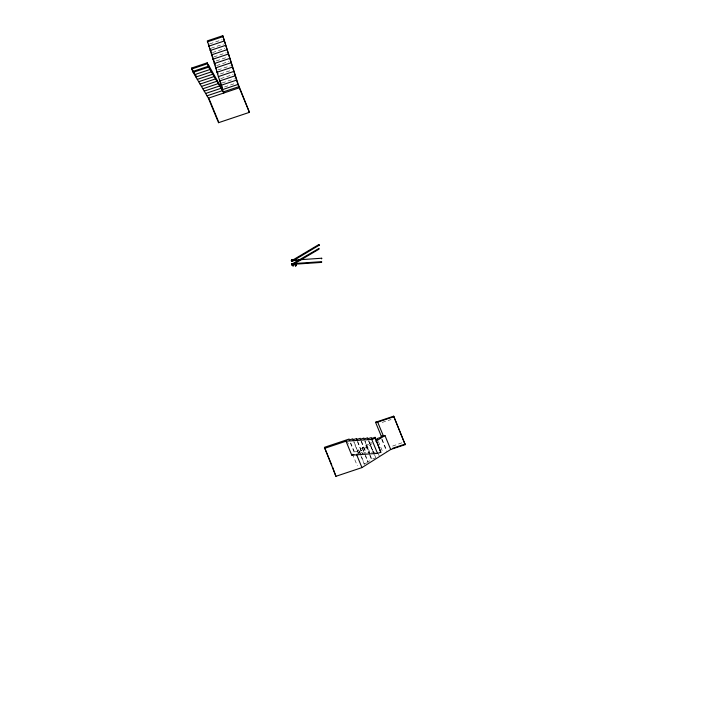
<?xml version="1.0" encoding="UTF-8"?>
<svg xmlns="http://www.w3.org/2000/svg" width="714" height="714" viewBox="0 0 714 714"><rect width="100%" height="100%" fill="white"/><g stroke="black" fill="none" stroke-linecap="round" stroke-linejoin="round"><path stroke-width="0.54" stroke-dasharray="3.57 2.68" d="M354.082 441.787L358.598 453.738L353.662 441.787M364.363 464.689L358.615 449.749L362.328 448.508L362.328 447.508L366.041 446.268L366.041 445.268L369.754 444.028L369.754 443.171L371.61 442.555M361.489 441.297L366.005 452.257L362.301 453.497L357.785 441.547M365.622 455.478L368.076 462.449L365.202 455.478M368.888 440.815L373.404 452.756L375.261 452.14M382.177 422.402L391.076 419.564M401.866 442.832L391.406 446.482M372.128 443.626L356.563 453.426L358.598 452.738M209.737 43.875L222.099 39.734M211.112 48.222L223.473 44.081M212.486 52.559L224.848 48.418M213.87 56.906L226.222 52.765M216.271 60.904L227.605 57.102M216.619 65.59L228.98 61.449M217.993 69.927L230.354 65.795M220.403 73.926L231.729 70.133M220.742 78.62L233.103 74.479M222.125 82.958L234.478 78.817M224.526 86.956L235.861 83.163M358.615 450.748L354.903 451.989L354.903 452.988L350.788 443.028M359.526 453.426L362.301 452.498M367.853 452.631L369.709 452.007L365.184 441.056M371.557 452.381L373.413 451.766M372.726 458.897L375.51 457.969L368.478 440.815M368.085 461.449L369.941 460.825M367.157 462.761L364.372 463.689L358.615 449.749M382.133 439.333L386.649 450.284M381.713 439.306L386.649 451.391M378.42 441.538L382.936 452.489M378.393 453.881L379.223 455.871M369.754 443.171L374.279 454.131M374.689 455.121L375.51 457.112M364.774 441.056L369.709 453.006M366.041 445.268L369.745 454.229M370.155 455.229L371.798 459.209M366.041 446.268L369.325 454.381M369.736 455.229L371.789 460.351M361.07 441.306L366.005 453.39M362.328 447.508L365.211 454.479M362.328 448.508L364.792 454.479M357.366 441.547L362.301 453.497M350.369 443.028L354.483 452.988M347.522 442.082L348.343 444.063M352.43 453.961L357.33 465.831"/><path stroke-width="1.07" d="M318.801 244.572L319.212 245.223L318.801 244.572L292.811 260.039C293.615 261.297 290.616 259.628 292.035 260.949C291.856 260.324 291.874 259.967 291.919 260.949C294.257 260.333 289.714 261.128 292.276 259.923C294.07 261.065 292.526 259.7 292.347 260.583A1.687 1.321 -44.9 0 0 293.008 260.378C291.562 259.896 293.793 261.181 293.133 260.217A4.882 0.919 3.7 0 0 291.883 260.396C293.258 259.789 292.508 261.36 292.624 260.057M292.945 263.546L293.142 263.903M249.418 112.348L237.905 84.466L222.456 89.643L207.328 40.876L222.777 35.7L237.914 83.467L249.418 112.348L218.52 122.692L208.39 98.166L193.137 72.337L191.754 68.99L191.763 67.991L207.212 62.814L208.595 66.161L193.146 71.338L191.763 67.991M194.538 72.685L194.529 73.685L193.494 71.177M195.913 76.032L195.922 75.032M208.595 66.161L208.595 65.161L221.072 87.295L221.072 86.296L223.839 92.99L208.586 67.161L207.212 62.814M208.702 45.214L208.711 44.223M210.086 48.561L211.112 52.068M211.46 52.907L212.486 56.415M212.834 57.245L213.87 60.752M214.209 61.591L215.244 65.099M218.52 122.692L218.52 121.701M222.456 89.643L222.465 88.643M237.905 84.466L222.777 35.7M319.087 248.365L292.901 263.546M390.71 449.49L384.953 435.549L381.303 436.209L375.546 422.269L393.682 416.191L405.186 444.643L390.71 449.49L361.962 467.59L335.928 476.309L324.424 447.33L349.146 439.048L349.137 440.047L352.85 438.807L352.841 439.797L356.554 438.557L357.375 440.547M335.928 476.309L332.644 467.242M356.554 438.557L356.545 439.556L360.249 438.316L360.249 439.306L363.953 438.066L363.953 439.065L367.656 437.825L367.656 438.824L371.36 437.584L371.351 438.574L375.064 437.334L380.812 452.274L377.51 453.381L351.752 455.139L346.004 441.198L324.415 448.428M380.812 452.274L375.064 437.334M377.179 439.547L377.179 438.557L380.892 437.307L381.303 436.209M405.186 444.643L393.682 416.191M321.684 262.395L293.177 264.305A4.882 0.919 3.7 0 0 291.856 264.501C294.239 264.787 292.008 264.162 292.383 264.457M321.684 261.654L293.186 263.627A4.882 0.919 3.7 0 0 291.865 263.814L292.874 263.653M292.579 263.841L292.508 263.814M321.693 258.236L321.603 258.736L321.693 258.236L295.81 260.003C292.16 261.574 292.347 259.584 293.213 260.726L319.176 245.223M292.624 260.369C293.374 260.565 293.463 260.146 291.348 260.78C292.562 260.03 291.687 259.985 292.686 260.913M292.731 264.537L292.82 264.528A1.749 1.374 -45.4 0 1 292.329 264.689C292.597 264.582 291.232 264.751 292.829 264.68M292.874 260.824C291.535 259.95 290.5 260.298 292.437 260.788M292.115 264.296L291.731 264.876L292.222 264.573M291.919 264.332L291.482 264.76L291.964 264.635M295.819 265.876L295.266 265.313L295.837 265.144M295.819 260.066L295.694 260.681L295.471 260.021M291.339 260.735C292.847 260.494 290.643 260.476 292.276 260.771M291.455 264.68L291.821 264.599M292.294 260.378L291.339 260.664M291.964 263.716L292.285 263.814M291.999 259.976C291.972 261.395 291.214 260.164 292.106 260.333M291.955 263.6L291.696 264.162M291.856 264.019L292.222 263.921M292.008 260.36L291.758 260.601M292.035 260.476L291.99 260.307M292.615 265.456L293.133 266.26L293.499 265.331M292.615 265.519L293.49 265.385M295.364 264.965L295.177 265.715M296.149 265.635L295.667 265.751M295.864 265.697L295.846 264.626M375.796 441.314L384.953 435.549M319.078 249.124L293.052 264.501M295.364 265.028L296.185 265.305L295.525 265.885M207.319 41.876L222.768 36.7M208.693 46.214L224.151 41.037M210.077 50.56L225.526 45.384M211.451 54.898L226.9 49.721M212.826 59.244L228.275 54.068M191.754 68.99L207.203 63.814M214.2 63.582L229.649 58.414M193.137 72.337L208.586 67.161M194.52 74.684L209.978 69.508M215.574 67.928L231.024 62.752M195.913 77.032L211.362 71.855M216.958 72.275L232.407 67.098M197.296 79.379L212.745 74.202M198.679 81.726L214.138 76.55M218.332 76.612L233.781 71.436M200.072 84.073L215.521 78.897M201.455 86.421L216.904 81.244M219.707 80.959L235.156 75.782M202.838 88.768L218.297 83.592M221.081 85.296L236.53 80.129M204.231 91.115L219.68 85.948M205.614 93.463L221.063 88.295M206.998 95.819L222.456 90.642M223.375 91.874L238.824 86.697M208.39 98.166L239.288 87.813M375.546 422.269L377.679 422.126L393.682 416.762M346.004 441.198L371.753 439.44L375.055 438.334M351.752 455.139L353.849 454.443M392.834 448.213L405.195 444.072M377.679 422.126L383.436 436.058M371.753 439.44L377.51 453.381M215.583 66.929L216.619 69.436M216.958 71.275L217.993 73.783M219.707 79.959L221.09 83.306M221.09 84.306L222.465 87.644M356.616 454.648L361.962 467.59M209.068 98.8L218.109 120.702M324.834 448.321L331.823 465.251"/></g></svg>
